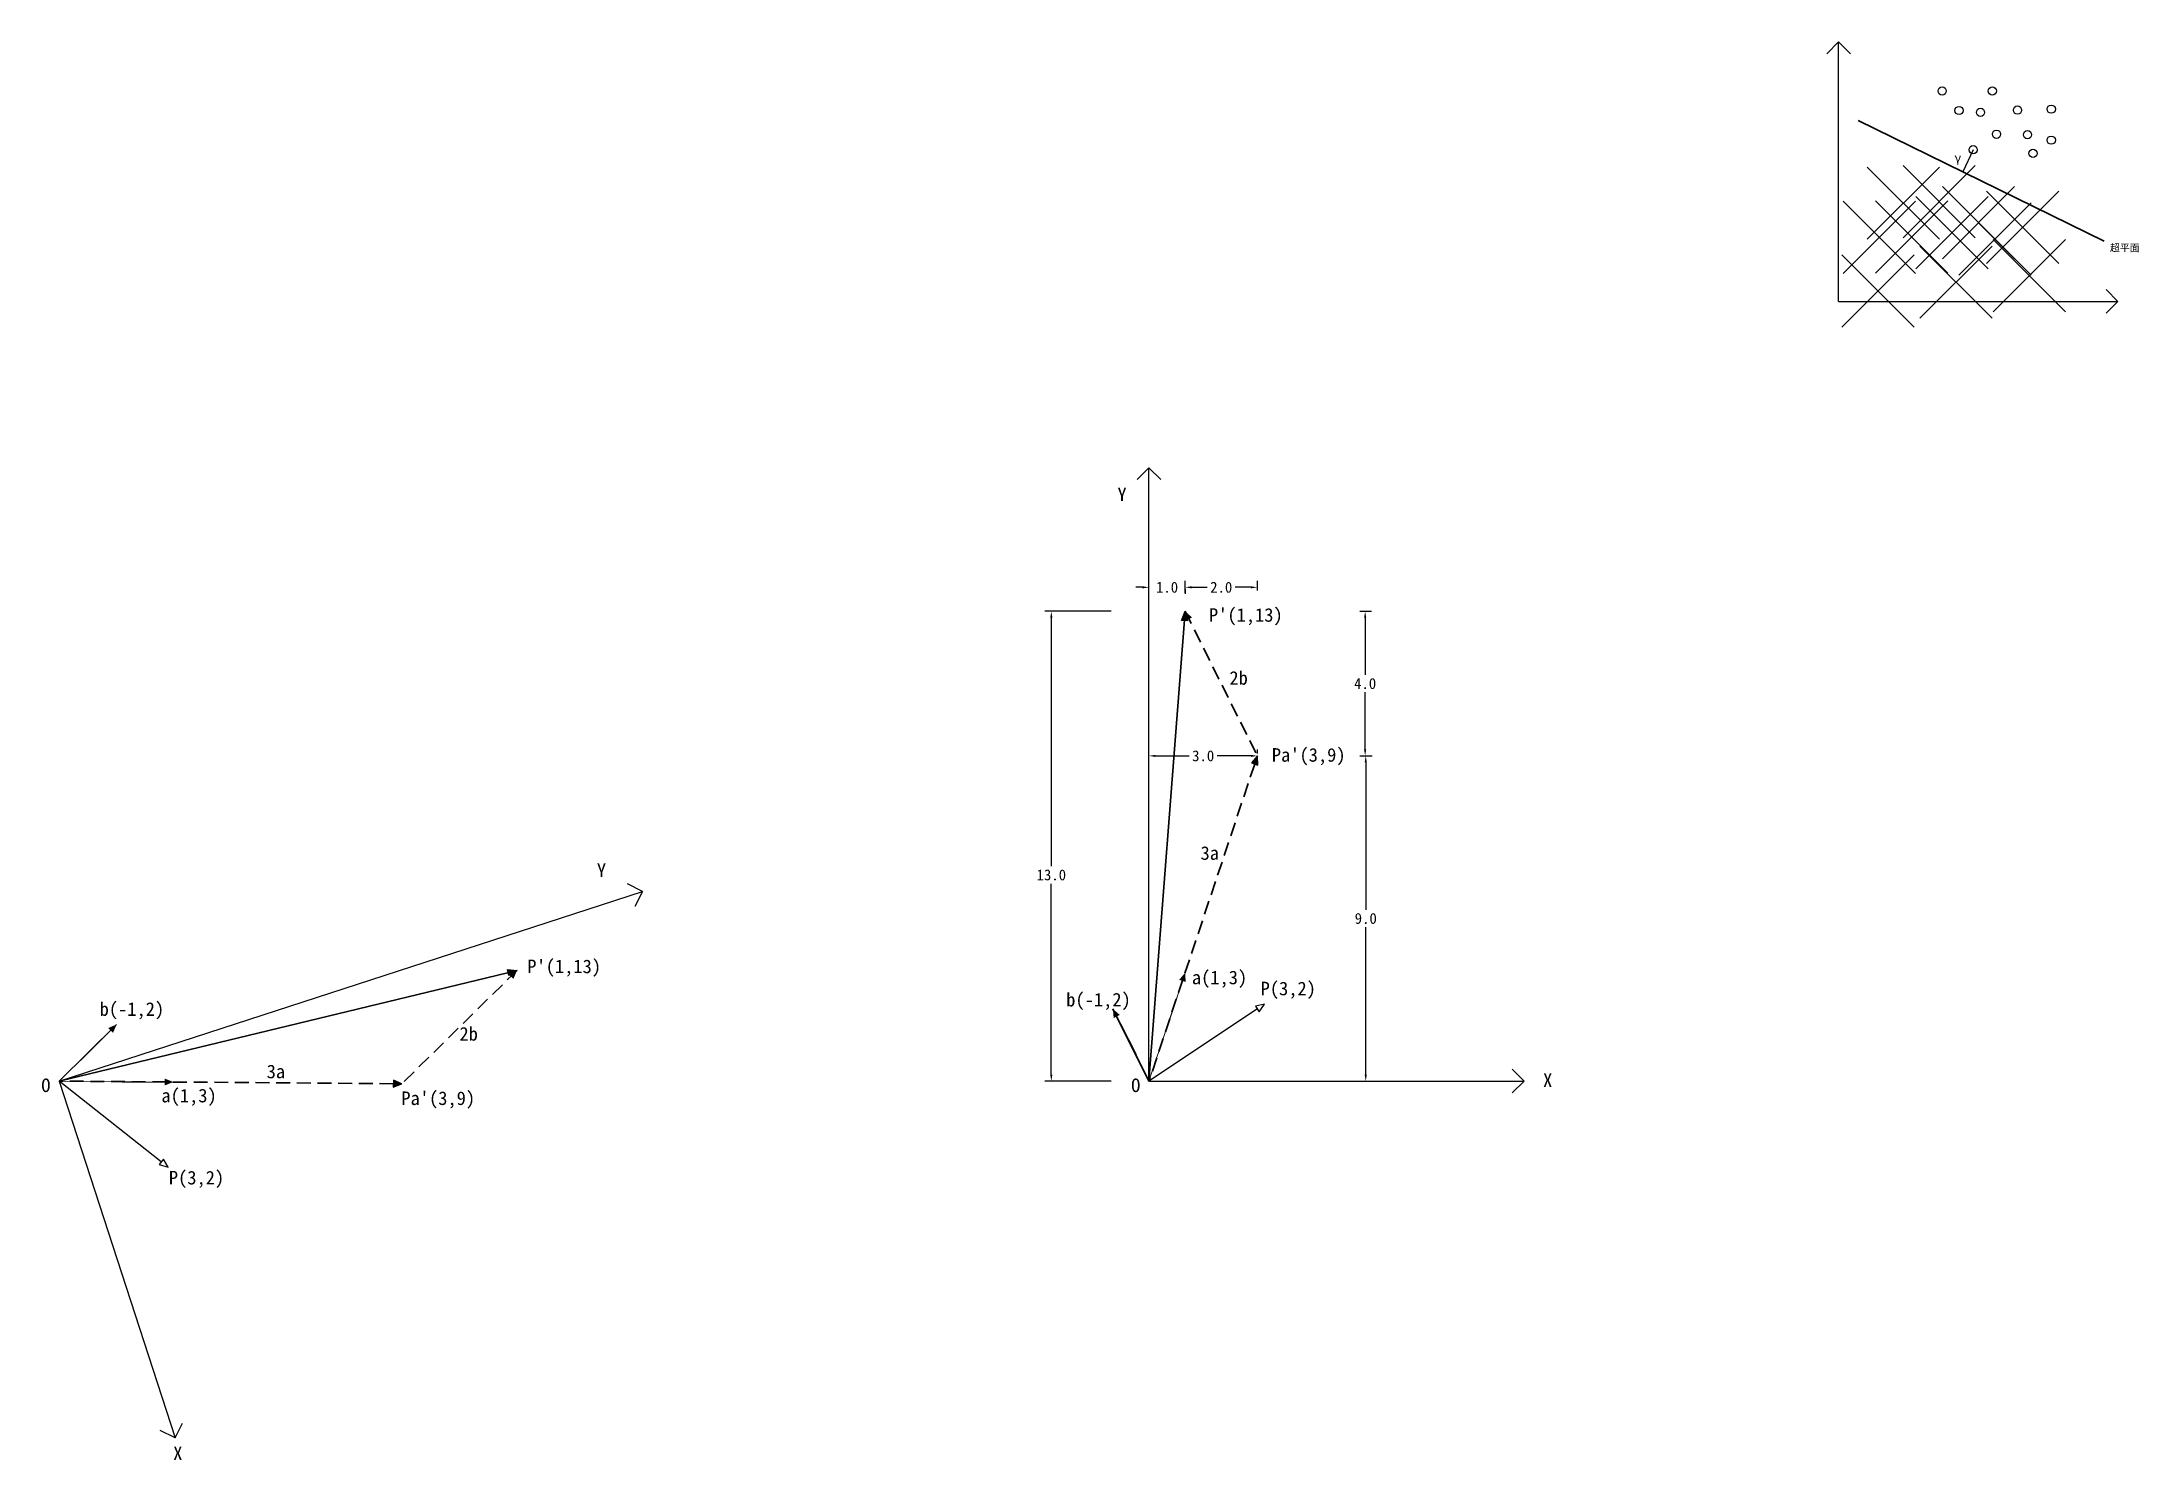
# Model space of a CAD drawing. Header units: millimetres. Extents: x 0 to 211, y 0 to 497.
# Drawn here: x 152.8 to 210.8, y 457.4 to 496.6 of the extents above; entities outside this region: 3.
import ezdxf

# ---------------------------------------------------------------- set-up
doc = ezdxf.new("R2010")
doc.units = ezdxf.units.MM
doc.header["$PDMODE"] = 3
doc.header["$PDSIZE"] = -2
doc.linetypes.add('DASHED', pattern=[19.05, 12.7, -6.35])
doc.styles.get("Standard").update_dxf_attribs({"font": ''})
doc.styles.get('Standard').set_extended_font_data('SimSun')
doc.dimstyles.get("Standard").update_dxf_attribs({"dimtxt": 0.18, "dimasz": 0.18, "dimexe": 0.18, "dimexo": 0.0625, "dimgap": 0.09, "dimtad": 0, "dimtih": 1, "dimtoh": 1, "dimdec": 4, "dimzin": 0, "dimdsep": 46, "dimtxsty": 'Standard', "dimcen": 0.09, "dimadec": 0, "dimazin": 0, "dimtfac": 1, "dimtdec": 4, "dimtofl": 0, "dimtmove": 0, "dimatfit": 3, "dimfxl": 1, "dimtolj": 1, "dimtzin": 0, "dimarcsym": 0})

# ---------------------------------------------------------------- blocks, each defined once
blk = doc.blocks.new('*D5')
at = {"color": 0, "lineweight": -2}
for p, q in [((183.43, 481.4), (183.43, 481.733)), ((184.43, 481.4), (184.43, 481.733)), ((183.25, 481.553), (183.07, 481.553)), ((184.61, 481.553), (184.79, 481.553))]:
    blk.add_line(p, q, dxfattribs=at)
at = {"color": 0}
for points in [[(183.25, 481.583), (183.25, 481.523), (183.43, 481.553)], [(184.61, 481.583), (184.61, 481.523), (184.43, 481.553)]]:
    blk.add_solid(points, dxfattribs=at)
at = {"layer": 'Defpoints', "color": 0}
for p in [(183.43, 481.553), (183.43, 481.338), (184.43, 481.338)]:
    blk.add_point(p, dxfattribs=at)
at = {"color": 0, "insert": (183.93, 481.553), "char_height": 0.3, "attachment_point": 5}
blk.add_mtext('\\A1;1.0', dxfattribs=at)
blk = doc.blocks.new('*D6')
at = {"color": 0, "lineweight": -2}
for p, q in [((182.386, 480.889), (180.548, 480.889)), ((180.728, 480.709), (180.728, 473.833)), ((180.728, 468.069), (180.728, 473.353)), ((182.386, 467.889), (180.548, 467.889))]:
    blk.add_line(p, q, dxfattribs=at)
at = {"color": 0}
for points in [[(180.698, 480.709), (180.758, 480.709), (180.728, 480.889)], [(180.698, 468.069), (180.758, 468.069), (180.728, 467.889)]]:
    blk.add_solid(points, dxfattribs=at)
at = {"layer": 'Defpoints', "color": 0}
for p in [(182.449, 480.889), (180.728, 467.889), (182.449, 467.889)]:
    blk.add_point(p, dxfattribs=at)
at = {"color": 0, "insert": (180.728, 473.593), "char_height": 0.3, "attachment_point": 5}
blk.add_mtext('\\A1;13.0', dxfattribs=at)
blk = doc.blocks.new('*D7')
at = {"color": 0, "lineweight": -2}
for p, q in [((189.266, 480.889), (189.592, 480.889)), ((189.412, 480.709), (189.412, 479.129)), ((189.412, 477.069), (189.412, 478.649)), ((189.266, 476.889), (189.592, 476.889))]:
    blk.add_line(p, q, dxfattribs=at)
at = {"color": 0}
for points in [[(189.382, 480.709), (189.442, 480.709), (189.412, 480.889)], [(189.382, 477.069), (189.442, 477.069), (189.412, 476.889)]]:
    blk.add_solid(points, dxfattribs=at)
at = {"layer": 'Defpoints', "color": 0}
for p in [(189.204, 480.889), (189.204, 476.889), (189.412, 476.889)]:
    blk.add_point(p, dxfattribs=at)
at = {"color": 0, "insert": (189.412, 478.889), "char_height": 0.3, "attachment_point": 5}
blk.add_mtext('\\A1;4.0', dxfattribs=at)
blk = doc.blocks.new('*D8')
at = {"color": 0, "lineweight": -2}
for p, q in [((186.43, 481.463), (186.43, 481.733)), ((184.43, 481.504), (184.43, 481.373)), ((184.61, 481.553), (185.042, 481.553)), ((186.25, 481.553), (185.819, 481.553))]:
    blk.add_line(p, q, dxfattribs=at)
at = {"color": 0}
for points in [[(184.61, 481.583), (184.61, 481.523), (184.43, 481.553)], [(186.25, 481.583), (186.25, 481.523), (186.43, 481.553)]]:
    blk.add_solid(points, dxfattribs=at)
at = {"layer": 'Defpoints', "color": 0}
for p in [(184.43, 481.567), (184.43, 481.553), (186.43, 481.4)]:
    blk.add_point(p, dxfattribs=at)
at = {"color": 0, "insert": (185.43, 481.553), "char_height": 0.3, "attachment_point": 5}
blk.add_mtext('\\A1;2.0', dxfattribs=at)
blk = doc.blocks.new('*D9')
at = {"color": 0, "lineweight": -2}
for p, q in [((189.266, 476.889), (189.609, 476.889)), ((189.429, 476.709), (189.429, 472.629)), ((189.429, 468.069), (189.429, 472.149)), ((189.266, 467.889), (189.609, 467.889))]:
    blk.add_line(p, q, dxfattribs=at)
at = {"color": 0}
for points in [[(189.399, 476.709), (189.459, 476.709), (189.429, 476.889)], [(189.399, 468.069), (189.459, 468.069), (189.429, 467.889)]]:
    blk.add_solid(points, dxfattribs=at)
at = {"layer": 'Defpoints', "color": 0}
for p in [(189.204, 476.889), (189.204, 467.889), (189.429, 467.889)]:
    blk.add_point(p, dxfattribs=at)
at = {"color": 0, "insert": (189.429, 472.389), "char_height": 0.3, "attachment_point": 5}
blk.add_mtext('\\A1;9.0', dxfattribs=at)
blk = doc.blocks.new('*D10')
at = {"color": 0, "lineweight": -2}
for p, q in [((183.43, 476.951), (183.43, 477.069)), ((186.43, 476.951), (186.43, 477.069)), ((183.61, 476.889), (184.544, 476.889)), ((186.25, 476.889), (185.317, 476.889))]:
    blk.add_line(p, q, dxfattribs=at)
at = {"color": 0}
for points in [[(183.61, 476.919), (183.61, 476.859), (183.43, 476.889)], [(186.25, 476.919), (186.25, 476.859), (186.43, 476.889)]]:
    blk.add_solid(points, dxfattribs=at)
at = {"layer": 'Defpoints', "color": 0}
for p in [(183.43, 476.889), (186.43, 476.889), (186.43, 476.889)]:
    blk.add_point(p, dxfattribs=at)
at = {"color": 0, "insert": (184.93, 476.889), "char_height": 0.3, "attachment_point": 5}
blk.add_mtext('\\A1;3.0', dxfattribs=at)

msp = doc.modelspace()

# ---------------------------------------------------------------- hatches: boundary and pattern name
for color, points in [(160, [(184.327, 480.639), (184.43, 480.889), (184.494, 480.626)]), (4, [(184.43, 480.889), (184.454, 480.634), (184.623, 480.72)]), (3, [(186.43, 476.889), (186.265, 476.693), (186.445, 476.633)]), (160, [(165.675, 470.976), (165.944, 470.955), (165.714, 470.813)]), (4, [(165.944, 470.955), (165.709, 470.854), (165.843, 470.72)]), (4, [(182.43, 469.889), (182.454, 469.634), (182.623, 469.72)]), (4, [(154.864, 469.458), (154.629, 469.357), (154.763, 469.223)]), (3, [(162.758, 467.817), (162.521, 467.913), (162.519, 467.724)])]:
    msp.add_hatch(color=color).paths.add_polyline_path(points)
at = {"lineweight": 20}
for points in [[(184.43, 470.889), (184.267, 470.692), (184.447, 470.633)], [(156.433, 467.865), (156.195, 467.959), (156.195, 467.77)]]:
    msp.add_hatch(color=2, dxfattribs=at).paths.add_polyline_path(points)

# ---------------------------------------------------------------- linework, layer by layer
for p, q in [((202.515, 496.644), (202.188, 496.317)), ((202.515, 489.466), (202.515, 496.644)), ((202.515, 496.644), (202.842, 496.317)), ((210.242, 489.466), (209.915, 489.793)), ((202.515, 489.466), (210.242, 489.466)), ((210.242, 489.466), (209.915, 489.139)), ((183.43, 484.862), (183.103, 484.535)), ((183.43, 467.889), (183.43, 484.862)), ((183.43, 484.862), (183.758, 484.535)), ((153.271, 467.889), (169.413, 473.134)), ((169.413, 473.134), (169.001, 473.344)), ((169.413, 473.134), (169.203, 472.722)), ((153.271, 467.889), (156.479, 458.015)), ((183.43, 467.889), (193.812, 467.889)), ((193.812, 467.889), (193.485, 468.216)), ((193.812, 467.889), (193.485, 467.562)), ((156.479, 458.015), (156.067, 458.225)), ((156.479, 458.015), (156.689, 458.427))]:
    msp.add_line(p, q)
at = {"color": 2, "lineweight": 30}
msp.add_lwpolyline([(203.056, 494.468), (209.858, 491.129)], dxfattribs=at)
at = {"color": 3}
for points in [[(206.238, 493.661), (205.947, 493.049)], [(186.43, 476.889), (186.265, 476.693), (186.445, 476.633), (186.43, 476.889)], [(162.758, 467.817), (162.521, 467.913), (162.519, 467.724), (162.758, 467.817)]]:
    msp.add_lwpolyline(points, dxfattribs=at)
at = {"color": 160, "lineweight": 30}
for points in [[(183.43, 467.889), (184.43, 480.889)], [(153.271, 467.889), (165.944, 470.955)]]:
    msp.add_lwpolyline(points, dxfattribs=at)
at = {"color": 5}
for points in [[(184.327, 480.639), (184.43, 480.889), (184.494, 480.626)], [(165.675, 470.976), (165.944, 470.955), (165.714, 470.813)]]:
    msp.add_lwpolyline(points, close=True, dxfattribs=at)
at = {"color": 4, "linetype": 'DASHED', "lineweight": 30, "ltscale": 0.03}
for points in [[(184.43, 480.889), (186.43, 476.889)], [(165.944, 470.955), (162.758, 467.817)]]:
    msp.add_lwpolyline(points, dxfattribs=at)
at = {"color": 3, "linetype": 'DASHED', "lineweight": 30, "ltscale": 0.03}
for points in [[(186.355, 476.663), (183.43, 467.889)], [(162.52, 467.819), (153.271, 467.889)]]:
    msp.add_lwpolyline(points, dxfattribs=at)
at = {"color": 2, "lineweight": 20}
for points in [[(184.43, 470.889), (183.43, 467.889)], [(184.43, 470.889), (184.43, 470.889), (183.993, 469.544)], [(156.433, 467.865), (153.271, 467.889)], [(156.433, 467.865), (156.433, 467.865), (155.019, 467.865)]]:
    msp.add_lwpolyline(points, dxfattribs=at)
at = {"color": 4}
for points in [[(182.43, 469.889), (182.43, 469.889), (183.072, 468.629)], [(154.864, 469.458), (154.864, 469.458), (153.864, 468.458)]]:
    msp.add_lwpolyline(points, dxfattribs=at)
at = {"color": 4, "lineweight": 30}
for points in [[(182.43, 469.889), (183.43, 467.889)], [(154.864, 469.458), (153.271, 467.889)]]:
    msp.add_lwpolyline(points, dxfattribs=at)
at = {"color": 1}
for points in [[(186.43, 469.889), (186.43, 469.889), (183.43, 467.889)], [(186.628, 470.021), (186.378, 469.968), (186.483, 469.81), (186.628, 470.021)], [(156.1, 465.654), (156.1, 465.654), (153.271, 467.889)], [(156.287, 465.506), (156.159, 465.728), (156.042, 465.579), (156.287, 465.506)]]:
    msp.add_lwpolyline(points, dxfattribs=at)
at = {"color": 6}
for centre in [(205.38, 495.288), (206.768, 495.288), (205.847, 494.746), (206.44, 494.695), (207.463, 494.758), (208.397, 494.784), (206.882, 494.09), (207.74, 494.077), (208.397, 493.926), (206.238, 493.661), (207.892, 493.56)]:
    msp.add_circle(centre, 0.114, dxfattribs=at)
at = {"color": 3}
for p in [(204.306, 492.182), (205.296, 492.226), (203.638, 491.234), (204.534, 491.247), (205.654, 491.369), (206.384, 491.646), (206.838, 491.192), (207.607, 491.513), (205.762, 489.997), (207.789, 490.179), (203.602, 489.754), (3, 3), (3, 3), (1, 1)]:
    msp.add_point(p, dxfattribs=at)

# ---------------------------------------------------------------- texts
msp.add_text('γ', height=0.25, dxfattribs=at).set_placement((205.719, 493.314))
at = {"color": 2}
msp.add_text('超平面', height=0.2, dxfattribs=at).set_placement((210.024, 490.849))
for s, p in [('Y', (182.557, 483.939)), ('O', (182.937, 467.586)), ('X', (194.336, 467.726))]:
    msp.add_text(s, height=0.375).set_placement(p)
at = {"color": 160, "lineweight": 20}
msp.add_text("P'(1,13)", height=0.375, dxfattribs=at).set_placement((185.09, 480.601))
at = {"color": 4, "lineweight": 20}
msp.add_text('2b', height=0.375, dxfattribs=at).set_placement((185.656, 478.857))
at = {"color": 2, "lineweight": 20}
for s, p in [("Pa'(3,9)", (186.83, 476.728)), ('a(1,3)', (184.617, 470.57))]:
    msp.add_text(s, height=0.375, dxfattribs=at).set_placement(p)
at = {"color": 3, "lineweight": 20}
msp.add_text('3a', height=0.375, dxfattribs=at).set_placement((184.857, 474.013))
for s, p in [('Y', (168.153, 473.537)), ('O', (152.778, 467.586)), ('X', (156.429, 457.404))]:
    msp.add_text(s, height=0.375, rotation=360).set_placement(p)
at = {"color": 160, "lineweight": 20}
msp.add_text("P'(1,13)", height=0.375, rotation=360, dxfattribs=at).set_placement((166.227, 470.877))
at = {"color": 1}
msp.add_text('P(3,2)', height=0.375, dxfattribs=at).set_placement((186.519, 470.265))
at = {"color": 4}
msp.add_text('b(-1,2)', height=0.375, rotation=360, dxfattribs=at).set_placement((154.393, 469.696))
msp.add_text('b(-1,2)', height=0.375, dxfattribs=at).set_placement((181.14, 469.956))
at = {"color": 4, "lineweight": 20}
msp.add_text('2b', height=0.375, rotation=360, dxfattribs=at).set_placement((164.35, 469.01))
at = {"color": 3, "lineweight": 20}
msp.add_text('3a', height=0.375, rotation=360, dxfattribs=at).set_placement((159.015, 467.969))
at = {"color": 2, "lineweight": 20}
for s, p in [('a(1,3)', (156.102, 467.302)), ("Pa'(3,9)", (162.742, 467.229))]:
    msp.add_text(s, height=0.375, rotation=360, dxfattribs=at).set_placement(p)
at = {"color": 1}
msp.add_text('P(3,2)', height=0.375, rotation=360, dxfattribs=at).set_placement((156.308, 465.031))

# ---------------------------------------------------------------- dimensions: what is measured, and where the dimension line sits
at = {"color": 160}
dim = msp.add_linear_dim(base=(183.43, 481.553), p1=(184.43, 481.338), p2=(183.43, 481.338), dimstyle='Standard', override={"dimtxt": 0.3, "dimdec": 1}, dxfattribs=at)
dim.commit()
dim.dimension.update_dxf_attribs({"geometry": '*D5', "text_midpoint": (183.93, 481.553), "dimtype": 160})
at = {"color": 4}
dim = msp.add_linear_dim(base=(184.43, 481.553), p1=(186.43, 481.4), p2=(184.43, 481.567), dimstyle='Standard', override={"dimtxt": 0.3, "dimdec": 1}, dxfattribs=at)
dim.commit()
dim.dimension.update_dxf_attribs({"geometry": '*D8', "text_midpoint": (185.43, 481.553), "dimtype": 160})
at = {"color": 160}
dim = msp.add_linear_dim(base=(180.728, 467.889), p1=(182.449, 480.889), p2=(182.449, 467.889), angle=90, dimstyle='Standard', override={"dimtxt": 0.3, "dimdec": 1}, dxfattribs=at)
dim.commit()
dim.dimension.update_dxf_attribs({"geometry": '*D6', "text_midpoint": (180.728, 473.593), "dimtype": 160})
at = {"color": 4}
dim = msp.add_linear_dim(base=(189.412, 476.889), p1=(189.204, 480.889), p2=(189.204, 476.889), angle=90, dimstyle='Standard', override={"dimtxt": 0.3, "dimdec": 1}, dxfattribs=at)
dim.commit()
dim.dimension.update_dxf_attribs({"geometry": '*D7', "text_midpoint": (189.412, 478.889)})
at = {"color": 3}
dim = msp.add_linear_dim(base=(186.43, 476.889), p1=(183.43, 476.889), p2=(186.43, 476.889), dimstyle='Standard', override={"dimtxt": 0.3, "dimdec": 1}, dxfattribs=at)
dim.commit()
dim.dimension.update_dxf_attribs({"geometry": '*D10', "text_midpoint": (184.93, 476.889)})
dim = msp.add_linear_dim(base=(189.429, 467.889), p1=(189.204, 476.889), p2=(189.204, 467.889), angle=90, dimstyle='Standard', override={"dimtxt": 0.3, "dimdec": 1}, dxfattribs=at)
dim.commit()
dim.dimension.update_dxf_attribs({"geometry": '*D9', "text_midpoint": (189.429, 472.389)})

doc.saveas('drawing.dxf')
